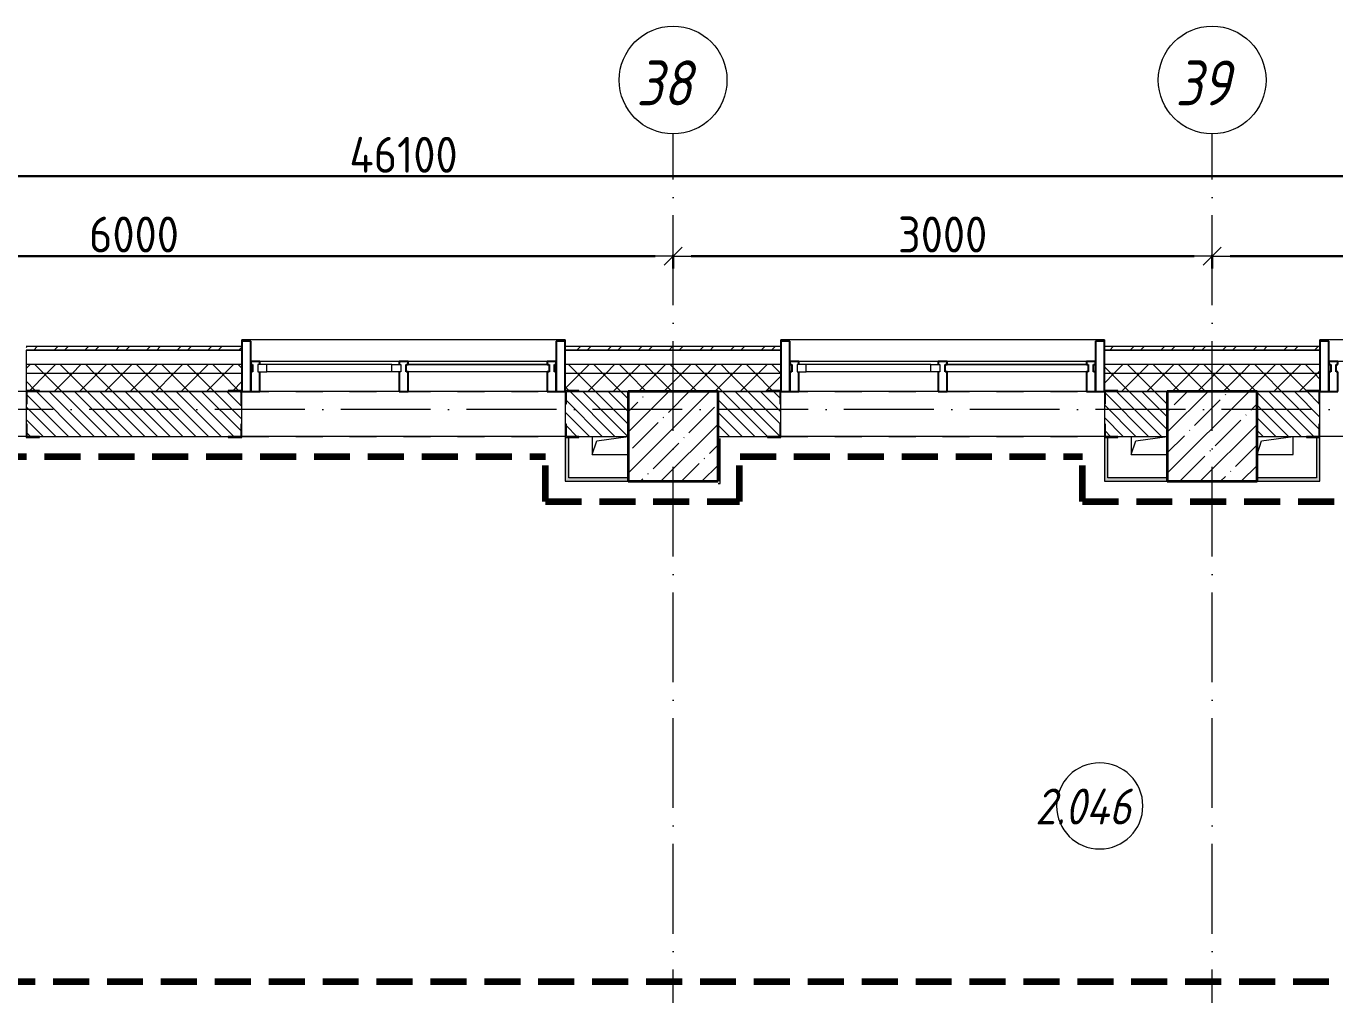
# Model space of a CAD drawing. Header units: millimetres. Extents: x -12989 to 629078, y -109036 to 555275.
# Drawn here: x 39280 to 46562, y -98275 to -92881 of the extents above; entities that cross this region are included whole.
import ezdxf

# ---------------------------------------------------------------- set-up
doc = ezdxf.new("R2010")
doc.units = ezdxf.units.MM
for name, pattern in [('50_200_ШТРИХ_1Т_ш5_п1_п1_', [700, 500, -100, 0, -100]), ('Штрих короткий', [300, 150, -150]), ('Штриховая _2 мм - 1 мм_', [300, 200, -100])]:
    doc.linetypes.add(name, pattern=pattern)
for name, color, linetype, lineweight in [('4 -стяжа', 7, 'Continuous', 30), ('Импосты витража', 7, 'Continuous', 9), ('Импосты витража-1', 7, 'Continuous', 25), ('Каркас_Импост', 7, 'Continuous', 13), ('Каркас_Импост-1', 7, 'Continuous', 9), ('Марки помещений', 7, 'Continuous', 9), ('Несущие колонны', 7, 'Continuous', 9), ('Несущие колонны-1', 7, 'Continuous', 35), ('Обобщенные модели', 7, 'Continuous', 9), ('Общие ребра', 7, 'Continuous', 9), ('Окна', 7, 'Continuous', 9), ('Оси', 7, 'Continuous', 9), ('Оси-1', 7, 'Continuous', 20), ('Оси-2', 7, '50_200_ШТРИХ_1Т_ш5_п1_п1_', 9), ('Остекление-1', 7, 'Continuous', 9), ('Перемычка-1', 7, 'Штрих короткий', 9), ('Размеры', 7, 'Continuous', 15), ('Стены', 7, 'Continuous', 9), ('Стены-1', 7, 'Continuous', 13), ('Штриховка разреза-1', 7, 'Continuous', 9)]:
    doc.layers.add(name, color=color, linetype=linetype, lineweight=lineweight)
doc.layers.add('СТ-1_1', color=7, linetype='Штриховая _2 мм - 1 мм_', lineweight=90, true_color=0x888888)
doc.layers.add('Штриховка разреза-3', color=7, linetype='Continuous', lineweight=9, true_color=0x0080ff)
doc.layers.get('4 -стяжа').off()
doc.styles.add('ISOCPEUR_I_1', font='isocpeui.ttf', dxfattribs={"width": 0.85, "height": 2.5})
doc.styles.add('ISOCPEUR_I_2', font='isocpeui.ttf', dxfattribs={"width": 0.85, "height": 2.3})
doc.styles.add('СПДС', font='isocpeur.ttf', dxfattribs={"width": 0.9})
doc.dimstyles.new('Размера А3', dxfattribs={"dimtxt": 200, "dimasz": 100, "dimexe": 70, "dimexo": 100, "dimgap": 20, "dimtad": 1, "dimdec": 0, "dimrnd": 10, "dimzin": 0, "dimdsep": 46, "dimtxsty": 'СПДС', "dimblk": 'ARROWHEAD_6', "dimcen": 1, "dimclrd": 256, "dimclre": 256, "dimclrt": 256, "dimazin": 0, "dimtfac": 1, "dimtdec": 0, "dimtmove": 2, "dimatfit": 3, "dimfxl": 1, "dimtolj": 1, "dimtzin": 0, "dimarcsym": 0})
pattern_1 = [(45, (0, 0), (-70.71068, 70.71068), []), (135, (0, 0), (-70.71068, -70.71068), [])]
pattern_2 = [(135, (0, 0), (-35.35534, -35.35534), [])]

# ---------------------------------------------------------------- blocks, each defined once
blk = doc.blocks.new('Ось сетки - Круг_Ø6_00__ISO-2_5_0_9K_-16731441-АИ2_02_План отделки стен 2-го этажа _Часть 2_')
at = {"layer": 'Оси-1'}
blk.add_circle((0, 0), 3, dxfattribs=at)
blk = doc.blocks.new('ARROWHEAD_6')
at = {"color": 0, "linetype": 'Continuous'}
for p, q in [((0, 0), (-1, 0)), ((-0.5, -0.5), (0.5, 0.5))]:
    blk.add_line(p, q, dxfattribs=at)
blk = doc.blocks.new('*D639')
at = {"layer": 'Defpoints', "color": 0, "transparency": 16777216}
for p in [(36879.9, -94054.7), (42879.9, -94054.7), (42879.9, -94160.8)]:
    blk.add_point(p, dxfattribs=at)
at = {"layer": 'Размеры', "lineweight": -2, "transparency": 16777216}
for p, q in [((36879.9, -94154.7), (36879.9, -94230.8)), ((36979.9, -94160.8), (42779.9, -94160.8)), ((42879.9, -94154.7), (42879.9, -94230.8))]:
    blk.add_line(p, q, dxfattribs=at)
at = {"layer": 'Размеры', "lineweight": -2, "transparency": 16777216, "xscale": 100, "yscale": 100, "zscale": 100, "rotation": 180}
blk.add_blockref('ARROWHEAD_6', (36879.9, -94160.8), dxfattribs=at)
at = {"layer": 'Размеры', "lineweight": -2, "transparency": 16777216, "xscale": 100, "yscale": 100, "zscale": 100}
blk.add_blockref('ARROWHEAD_6', (42879.9, -94160.8), dxfattribs=at)
at = {"layer": 'Размеры', "transparency": 16777216, "insert": (39879.9, -94040.8), "char_height": 200, "width": 2.488, "attachment_point": 5, "style": 'СПДС'}
blk.add_mtext('\\A1;6000', dxfattribs=at)
blk = doc.blocks.new('*D640')
at = {"layer": 'Defpoints', "color": 0, "transparency": 16777216}
for p in [(42879.9, -94054.7), (45879.9, -94054.7), (45879.9, -94160.8)]:
    blk.add_point(p, dxfattribs=at)
at = {"layer": 'Размеры', "lineweight": -2, "transparency": 16777216}
for p, q in [((42879.9, -94154.7), (42879.9, -94230.8)), ((42979.9, -94160.8), (45779.9, -94160.8)), ((45879.9, -94154.7), (45879.9, -94230.8))]:
    blk.add_line(p, q, dxfattribs=at)
at = {"layer": 'Размеры', "lineweight": -2, "transparency": 16777216, "xscale": 100, "yscale": 100, "zscale": 100, "rotation": 180}
blk.add_blockref('ARROWHEAD_6', (42879.9, -94160.8), dxfattribs=at)
at = {"layer": 'Размеры', "lineweight": -2, "transparency": 16777216, "xscale": 100, "yscale": 100, "zscale": 100}
blk.add_blockref('ARROWHEAD_6', (45879.9, -94160.8), dxfattribs=at)
at = {"layer": 'Размеры', "transparency": 16777216, "insert": (44379.9, -94040.8), "char_height": 200, "width": 2.488, "attachment_point": 5, "style": 'СПДС'}
blk.add_mtext('\\A1;3000', dxfattribs=at)
blk = doc.blocks.new('*D641')
at = {"layer": 'Defpoints', "color": 0, "transparency": 16777216}
for p in [(45879.9, -94054.7), (51879.9, -94054.7), (51879.9, -94160.8)]:
    blk.add_point(p, dxfattribs=at)
at = {"layer": 'Размеры', "lineweight": -2, "transparency": 16777216}
for p, q in [((45879.9, -94154.7), (45879.9, -94230.8)), ((45979.9, -94160.8), (51779.9, -94160.8)), ((51879.9, -94154.7), (51879.9, -94230.8))]:
    blk.add_line(p, q, dxfattribs=at)
at = {"layer": 'Размеры', "lineweight": -2, "transparency": 16777216, "xscale": 100, "yscale": 100, "zscale": 100, "rotation": 180}
blk.add_blockref('ARROWHEAD_6', (45879.9, -94160.8), dxfattribs=at)
at = {"layer": 'Размеры', "lineweight": -2, "transparency": 16777216, "xscale": 100, "yscale": 100, "zscale": 100}
blk.add_blockref('ARROWHEAD_6', (51879.9, -94160.8), dxfattribs=at)
at = {"layer": 'Размеры', "transparency": 16777216, "insert": (48879.9, -94040.8), "char_height": 200, "width": 2.488, "attachment_point": 5, "style": 'СПДС'}
blk.add_mtext('\\A1;6000', dxfattribs=at)
blk = doc.blocks.new('*D646')
at = {"layer": 'Defpoints', "color": 0, "transparency": 16777216}
for p in [(18329.9, -93610.9), (64429.9, -93716.9), (64429.9, -94750.6)]:
    blk.add_point(p, dxfattribs=at)
at = {"layer": 'Размеры', "lineweight": -2, "transparency": 16777216}
for p, q in [((64429.9, -94650.6), (64429.9, -93646.9)), ((18329.9, -93710.9), (18329.9, -93786.9)), ((18429.9, -93716.9), (64329.9, -93716.9))]:
    blk.add_line(p, q, dxfattribs=at)
at = {"layer": 'Размеры', "lineweight": -2, "transparency": 16777216, "xscale": 100, "yscale": 100, "zscale": 100, "rotation": 180}
blk.add_blockref('ARROWHEAD_6', (18329.9, -93716.9), dxfattribs=at)
at = {"layer": 'Размеры', "lineweight": -2, "transparency": 16777216, "xscale": 100, "yscale": 100, "zscale": 100}
blk.add_blockref('ARROWHEAD_6', (64429.9, -93716.9), dxfattribs=at)
at = {"layer": 'Размеры', "transparency": 16777216, "insert": (41379.9, -93596.9), "char_height": 200, "width": 2.997, "attachment_point": 5, "style": 'СПДС'}
blk.add_mtext('\\A1;46100', dxfattribs=at)
blk = doc.blocks.new('BSC_Колонна _Прямоугольная - 500х500-V128-АИ2_02_План отделки стен 2-го этажа _Часть 2_')
at = {"layer": 'Несущие колонны'}
h = blk.add_hatch(dxfattribs=at)
h.set_pattern_fill('FP_127', color=256, style=0, pattern_type=2)
h.set_pattern_definition([(45, (-55950, -11050), (-114.04925, 114.04925), []), (45, (-55835.95, -11050), (-114.04925, 114.04925), [201.613, -40.323, 3.353, -36.97])])
h.paths.add_polyline_path([(-250, -250), (250, -250), (250, 250), (-250, 250)], flags=0)
at = {"layer": 'Несущие колонны-1'}
for p, q in [((250, 250), (-250, 250)), ((-250, 250), (-250, -250)), ((250, -250), (250, 250)), ((-250, -250), (250, -250))]:
    blk.add_line(p, q, dxfattribs=at)
blk = doc.blocks.new('Проем_Дверь_Прямоугольный - 1800х2700h_оконные проемы-25805030-АИ2_02_План отделки стен 2-го этажа _Часть 2_')
at = {"layer": 'Перемычка-1'}
for p, q in [((900, 125), (-900, 125)), ((900, -125), (-900, -125))]:
    blk.add_line(p, q, dxfattribs=at)
blk = doc.blocks.new('PNS_Панель прямоугольная2 - Нр_Стекло - 40мм-26243474-АИ2_02_План отделки стен 2-го этажа _Часть 2_')
at = {"layer": 'Каркас_Импост'}
for p, q in [((-397.5, 0), (-397.5, 40)), ((-397.5, 40), (-347.5, 40)), ((-347.5, 40), (-347.5, 0)), ((397.5, 40), (347.5, 40)), ((347.5, 40), (347.5, 0)), ((397.5, 0), (397.5, 40)), ((-347.5, 0), (-397.5, 0)), ((347.5, 0), (397.5, 0))]:
    blk.add_line(p, q, dxfattribs=at)
at = {"layer": 'Каркас_Импост-1'}
for p, q in [((-347.5, 40), (347.5, 40)), ((-347.5, 0), (347.5, 0))]:
    blk.add_line(p, q, dxfattribs=at)
blk = doc.blocks.new('Прямоугольный импост - Импост структурный с накладкой - 150мм-25647633-АИ2_02_План отделки стен 2-го этажа _Часть 2_')
at = {"layer": 'Импосты витража-1'}
for p, q in [((-25, 0), (-25, 17)), ((-25, 17), (25, 17)), ((-15, 0), (-25, 0)), ((-15, -40), (-15, 0)), ((25, 17), (25, 0)), ((-25, -150), (-25, -40)), ((-25, -40), (-15, -40)), ((25, -40), (25, -150)), ((25, -150), (-25, -150))]:
    blk.add_line(p, q, dxfattribs=at)
blk = doc.blocks.new('Прямоугольный импост - Импост структурный с накладкой - 150мм-25647642-АИ2_02_План отделки стен 2-го этажа _Часть 2_')
at = {"layer": 'Импосты витража'}
for p, q in [((42475, -100), (43250, -100)), ((42475, -267), (43250, -267))]:
    blk.add_line(p, q, dxfattribs=at)
blk = doc.blocks.new('Прямоугольный импост - Импост структурный с накладкой - 150мм-V150-АИ2_02_План отделки стен 2-го этажа _Часть 2_')
at = {"layer": 'Импосты витража-1'}
for p, q in [((-25, 0), (-25, 17)), ((-25, 17), (25, 17)), ((25, 0), (15, 0)), ((15, 0), (15, -40)), ((25, 17), (25, 0)), ((-25, -150), (-25, -40)), ((15, -40), (25, -40)), ((25, -40), (25, -150)), ((25, -150), (-25, -150))]:
    blk.add_line(p, q, dxfattribs=at)
blk = doc.blocks.new('PNS_Панель прямоугольная1 - Нр_Стекло - 40мм-25259299-АИ2_02_План отделки стен 2-го этажа _Часть 2_')
at = {"layer": 'Остекление-1'}
for p, q in [((-387.5, 40), (387.5, 40)), ((-397.5, 0), (397.5, 0)), ((387.5, 0), (-387.5, 0))]:
    blk.add_line(p, q, dxfattribs=at)
blk = doc.blocks.new('Прямоугольный импост - Импост структурный с накладкой - 150мм-25647644-АИ2_02_План отделки стен 2-го этажа _Часть 2_')
at = {"layer": 'Импосты витража-1'}
for p, q in [((-25, 0), (-25, 17)), ((-25, 17), (25, 17)), ((-15, 0), (-25, 0)), ((-15, -40), (-15, 0)), ((25, 0), (15, 0)), ((15, 0), (15, -40)), ((25, 17), (25, 0)), ((-25, -150), (-25, -40)), ((-25, -40), (-15, -40)), ((15, -40), (25, -40)), ((25, -40), (25, -150)), ((25, -150), (-25, -150))]:
    blk.add_line(p, q, dxfattribs=at)
blk = doc.blocks.new('Прямоугольный импост - Откос НВФ_50х280 мм-25993834-АИ2_02_План отделки стен 2-го этажа _Часть 2_')
at = {"layer": 'Импосты витража-1'}
for p, q in [((-50, 130), (0, 130)), ((-50, -150), (-50, 130)), ((0, 130), (0, -144)), ((0, -150), (-50, -150))]:
    blk.add_line(p, q, dxfattribs=at)
blk = doc.blocks.new('Прямоугольный импост - Откос НВФ_50х280 мм-25993838-АИ2_02_План отделки стен 2-го этажа _Часть 2_')
at = {"layer": 'Импосты витража-1'}
for p, q in [((0, 130), (-50, 130)), ((-50, 130), (-50, -150)), ((0, -144), (0, 130)), ((-50, -150), (0, -150))]:
    blk.add_line(p, q, dxfattribs=at)
blk = doc.blocks.new('Прямоугольный импост - Импост структурный с накладкой - 150мм-25651501-АИ2_02_План отделки стен 2-го этажа _Часть 2_')
at = {"layer": 'Импосты витража-1'}
for p, q in [((-25, 0), (-25, 17)), ((-25, 17), (25, 17)), ((-15, 0), (-25, 0)), ((-15, -40), (-15, 0)), ((25, 0), (15, 0)), ((15, 0), (15, -40)), ((25, 17), (25, 0)), ((-25, -150), (-25, -40)), ((-25, -40), (-15, -40)), ((15, -40), (25, -40)), ((25, -40), (25, -150)), ((25, -150), (-25, -150))]:
    blk.add_line(p, q, dxfattribs=at)
blk = doc.blocks.new('Прямоугольный импост - Откос НВФ_50х280 мм-25995271-АИ2_02_План отделки стен 2-го этажа _Часть 2_')
at = {"layer": 'Импосты витража-1'}
for p, q in [((-50, 130), (0, 130)), ((-50, -150), (-50, 130)), ((0, 130), (0, -144)), ((0, -150), (-50, -150))]:
    blk.add_line(p, q, dxfattribs=at)
blk = doc.blocks.new('Фахверк_СКБ_Уголок - 250_2700-27497298-АИ2_02_План отделки стен 2-го этажа _Часть 2_')
at = {"layer": 'Обобщенные модели'}
for p, q in [((200, 181), (125, 181)), ((125, 181), (125, 106)), ((131, 106), (131, 175)), ((131, 175), (200, 175)), ((200, 175), (200, 181)), ((125, 106), (131, 106)), ((131, -6), (125, -6)), ((125, -6), (125, -81)), ((131, -75), (131, -6)), ((125, -81), (200, -81)), ((200, -75), (131, -75)), ((200, -81), (200, -75))]:
    blk.add_line(p, q, dxfattribs=at)
blk = doc.blocks.new('AR_Отверстие прямоугольное _в плите_ - AR_Отверстие прямоугольное _в плите_-V208-АИ2_02_План отделки стен 2-го этажа _Часть 2_')
at = {"layer": 'Обобщенные модели'}
for p, q in [((-100, 50), (-100, -50)), ((-100, -50), (-75, 25)), ((-75, 25), (100, 50)), ((-100, -50), (100, -50))]:
    blk.add_line(p, q, dxfattribs=at)
blk = doc.blocks.new('AR_Отверстие прямоугольное _в плите_ - AR_Отверстие прямоугольное _в плите_-V209-АИ2_02_План отделки стен 2-го этажа _Часть 2_')
at = {"layer": 'Обобщенные модели'}
for p, q in [((-100, -50), (-75, 25)), ((-75, 25), (100, 50)), ((100, -50), (100, 50)), ((-100, -50), (100, -50))]:
    blk.add_line(p, q, dxfattribs=at)
blk = doc.blocks.new('Отлив_СКБ - Отлив витража_120_НВФ-31885689-АИ2_02_План отделки стен 2-го этажа _Часть 2_')
at = {"layer": 'Окна'}
for p, q in [((0, 113), (0, 120)), ((1800, 120), (0, 120)), ((1800, 120), (1800, 113)), ((50, 2), (1750, 2))]:
    blk.add_line(p, q, dxfattribs=at)
blk = doc.blocks.new('0125-Р-ОО-Ш2-АР-о_23_10_2024_rvt-1-АИ2_02_План отделки стен 2-го этажа _Часть 2_')
at = {"layer": 'Несущие колонны'}
h = blk.add_hatch(dxfattribs=at)
h.set_pattern_fill('FP_1', color=256, style=0, pattern_type=2)
h.set_pattern_definition([(45, (0, 0), (-114.04925, 114.04925), []), (45, (114.05, 0), (-114.04925, 114.04925), [201.612, -40.322, 3.353, -36.97])])
h.paths.add_polyline_path([(52806.7, 10800), (53200, 10800), (53200, 11300), (52700, 11300), (52700, 10800)], flags=0)
at = {"layer": 'Штриховка разреза-1'}
h = blk.add_hatch(dxfattribs=at)
h.set_pattern_fill('FP_80', color=256, style=0, pattern_type=2)
h.set_pattern_definition([(45, (0, 0), (-85.53659, 85.53659), []), (45, (57.02, 0), (-85.53659, 85.53659), [])])
h.paths.add_polyline_path([(74215, 11530), (74215, 11550), (70350, 11550), (70350, 11530), (72378.4, 11530)], flags=0)
h.paths.add_polyline_path([(68550, 11530), (68550, 11550), (67350, 11550), (67350, 11530), (67718.5, 11530)], flags=0)
h.paths.add_polyline_path([(65550, 11530), (65550, 11550), (64350, 11550), (64350, 11530), (64922.5, 11530)], flags=0)
h.paths.add_polyline_path([(62126.6, 11530), (62550, 11530), (62550, 11550), (61350, 11550), (61350, 11530)], flags=0)
h.paths.add_polyline_path([(58350, 11530), (59550, 11530), (59550, 11550), (58350, 11550)], flags=0)
h.paths.add_polyline_path([(56550, 11530), (56550, 11550), (55350, 11550), (55350, 11530), (56534.6, 11530)], flags=0)
h.paths.add_polyline_path([(53550, 11530), (53550, 11550), (52350, 11550), (52350, 11530), (53272.7, 11530)], flags=0)
h.paths.add_polyline_path([(50010.7, 11530), (50550, 11530), (50550, 11550), (49350, 11550), (49350, 11530)], flags=0)
h.paths.add_polyline_path([(47214.7, 11530), (47550, 11530), (47550, 11550), (46350, 11550), (46350, 11530), (46748.7, 11530)], flags=0)
h.paths.add_polyline_path([(44550, 11530), (44550, 11550), (43350, 11550), (43350, 11530), (44418.8, 11530)], flags=0)
h.paths.add_polyline_path([(40690.8, 11530), (41550, 11530), (41550, 11550), (40685, 11550), (40685, 11530)], flags=0)
h = blk.add_hatch(dxfattribs=at)
h.set_pattern_fill('FP_81', color=256, style=0, pattern_type=2)
h.set_pattern_definition(pattern_1)
h.paths.add_polyline_path([(76700, 11400), (76700, 11450), (70350, 11450), (70350, 11400), (76106.4, 11400)], flags=0)
h.paths.add_polyline_path([(67718.5, 11400), (68550, 11400), (68550, 11450), (67350, 11450), (67350, 11400)], flags=0)
h.paths.add_polyline_path([(64350, 11400), (65550, 11400), (65550, 11450), (64350, 11450)], flags=0)
h.paths.add_polyline_path([(61350, 11400), (62550, 11400), (62550, 11450), (61350, 11450)], flags=0)
h.paths.add_polyline_path([(59330.6, 11400), (59550, 11400), (59550, 11450), (58350, 11450), (58350, 11400)], flags=0)
h.paths.add_polyline_path([(53550, 11400), (53550, 11450), (52350, 11450), (52350, 11400), (53272.7, 11400)], flags=0)
h.paths.add_polyline_path([(56534.6, 11400), (56550, 11400), (56550, 11450), (55350, 11450), (55350, 11400), (55602.6, 11400)], flags=0)
h.paths.add_polyline_path([(50010.7, 11400), (50550, 11400), (50550, 11450), (49350, 11450), (49350, 11400)], flags=0)
h.paths.add_polyline_path([(47550, 11400), (47550, 11450), (46350, 11450), (46350, 11400), (47214.7, 11400)], flags=0)
h.paths.add_polyline_path([(44418.8, 11400), (44550, 11400), (44550, 11450), (43350, 11450), (43350, 11400), (43486.8, 11400)], flags=0)
h.paths.add_polyline_path([(41156.8, 11400), (41550, 11400), (41550, 11450), (40150, 11450), (40150, 11400), (40690.8, 11400)], flags=0)
h.paths.add_polyline_path([(38350, 11400), (38350, 11450), (37150, 11450), (37150, 11400), (37894.8, 11400)], flags=0)
h.paths.add_polyline_path([(29350, 11400), (29350, 11450), (26180, 11450), (26180, 11400), (29040.9, 11400)], flags=0)
h = blk.add_hatch(dxfattribs=at)
h.set_pattern_fill('FP_81', color=256, style=0, pattern_type=2)
h.set_pattern_definition(pattern_1)
h.paths.add_polyline_path([(74200, 11300), (76700, 11300), (76700, 11400), (70350, 11400), (70350, 11306), (70425, 11306), (70425, 11300), (73700, 11300)], flags=0)
h.paths.add_polyline_path([(68475, 11300), (68475, 11306), (68550, 11306), (68550, 11400), (67350, 11400), (67350, 11306), (67425, 11306), (67425, 11300), (67718.5, 11300)], flags=0)
h.paths.add_polyline_path([(65200, 11300), (65475, 11300), (65475, 11306), (65550, 11306), (65550, 11400), (64350, 11400), (64350, 11306), (64425, 11306), (64425, 11300), (64922.5, 11300)], flags=0)
h.paths.add_polyline_path([(62126.6, 11300), (62475, 11300), (62475, 11306), (62550, 11306), (62550, 11400), (61350, 11400), (61350, 11306), (61425, 11306), (61425, 11300), (61700, 11300)], flags=0)
h.paths.add_polyline_path([(58425, 11300), (59475, 11300), (59475, 11306), (59550, 11306), (59550, 11400), (58350, 11400), (58350, 11306), (58425, 11306)], flags=0)
h.paths.add_polyline_path([(55700, 11300), (56475, 11300), (56475, 11306), (56550, 11306), (56550, 11400), (55350, 11400), (55350, 11306), (55425, 11306), (55425, 11300), (55602.6, 11300)], flags=0)
h.paths.add_polyline_path([(52806.7, 11300), (53475, 11300), (53475, 11306), (53550, 11306), (53550, 11400), (52350, 11400), (52350, 11306), (52425, 11306), (52425, 11300), (52700, 11300)], flags=0)
h.paths.add_polyline_path([(50010.7, 11300), (50475, 11300), (50475, 11306), (50550, 11306), (50550, 11400), (49350, 11400), (49350, 11306), (49425, 11306), (49425, 11300)], flags=0)
h.paths.add_polyline_path([(47200, 11300), (47475, 11300), (47475, 11306), (47550, 11306), (47550, 11400), (46350, 11400), (46350, 11306), (46425, 11306), (46425, 11300), (46748.7, 11300)], flags=0)
h.paths.add_polyline_path([(44475, 11300), (44475, 11306), (44550, 11306), (44550, 11400), (43350, 11400), (43350, 11306), (43425, 11306), (43425, 11300), (44418.8, 11300)], flags=0)
h.paths.add_polyline_path([(41475, 11300), (41475, 11306), (41550, 11306), (41550, 11400), (40150, 11400), (40150, 11300), (41200, 11300)], flags=0)
h.paths.add_polyline_path([(38275, 11300), (38275, 11306), (38350, 11306), (38350, 11400), (37150, 11400), (37150, 11300), (37894.8, 11300)], flags=0)
h.paths.add_polyline_path([(29275, 11300), (29275, 11306), (29350, 11306), (29350, 11400), (26180, 11400), (26180, 11300), (29040.9, 11300)], flags=0)
h = blk.add_hatch(dxfattribs=at)
h.set_pattern_fill('FP_2', color=256, style=0, pattern_type=2)
h.set_pattern_definition(pattern_2)
h.paths.add_polyline_path([(52356, 11050), (52700, 11050), (52700, 11300), (52356, 11300), (52356, 11231), (52350, 11231), (52350, 11119), (52356, 11119), (52356, 11054.3)], flags=0)
h.paths.add_polyline_path([(49356, 11050), (50544, 11050), (50544, 11119), (50550, 11119), (50550, 11231), (50544, 11231), (50544, 11300), (49356, 11300), (49356, 11231), (49350, 11231), (49350, 11119), (49356, 11119), (49356, 11051.2)], flags=0)
h.paths.add_polyline_path([(47200, 11050), (47544, 11050), (47544, 11119), (47550, 11119), (47550, 11231), (47544, 11231), (47544, 11300), (47200, 11300)], flags=0)
h = blk.add_hatch(dxfattribs=at)
h.set_pattern_fill('FP_2', color=256, style=0, pattern_type=2)
h.set_pattern_definition(pattern_2)
h.paths.add_polyline_path([(55356, 11050), (55700, 11050), (55700, 11300), (55356, 11300), (55356, 11231), (55350, 11231), (55350, 11119), (55356, 11119), (55356, 11054.3)], flags=0)
h.paths.add_polyline_path([(53272.7, 11050), (53544, 11050), (53544, 11119), (53550, 11119), (53550, 11231), (53544, 11231), (53544, 11300), (53200, 11300), (53200, 11050)], flags=0)
h = blk.add_hatch(dxfattribs=at)
h.set_pattern_fill('FP_2', color=256, style=0, pattern_type=2)
h.set_pattern_definition(pattern_2)
h.paths.add_polyline_path([(61356, 11050), (61700, 11050), (61700, 11300), (61356, 11300), (61356, 11231), (61350, 11231), (61350, 11119), (61356, 11119), (61356, 11054.3)], flags=0)
h.paths.add_polyline_path([(59475, 11050), (59544, 11050), (59544, 11119), (59550, 11119), (59550, 11231), (59544, 11231), (59544, 11300), (58356, 11300), (58356, 11231), (58350, 11231), (58350, 11119), (58356, 11119), (58356, 11050), (59330.6, 11050)], flags=0)
h.paths.add_polyline_path([(56534.6, 11050), (56544, 11050), (56544, 11119), (56550, 11119), (56550, 11231), (56544, 11231), (56544, 11300), (56200, 11300), (56200, 11050), (56475, 11050)], flags=0)
at = {"layer": 'Несущие колонны-1'}
for p, q in [((53200, 11300), (52700, 11300)), ((52700, 11300), (52700, 10800)), ((53200, 10800), (53200, 11300)), ((52700, 10800), (53200, 10800))]:
    blk.add_line(p, q, dxfattribs=at)
at = {"layer": 'Общие ребра'}
for p, q in [((50550, 11450), (49350, 11450)), ((53550, 11450), (52350, 11450)), ((56550, 11450), (55350, 11450)), ((50550, 11400), (49350, 11400)), ((53550, 11400), (52350, 11400)), ((56550, 11400), (55350, 11400)), ((49425, 11300), (50475, 11300)), ((50475, 11300), (49425, 11300)), ((52425, 11300), (52700, 11300)), ((52700, 11300), (52425, 11300)), ((53200, 11300), (53475, 11300)), ((53475, 11300), (53200, 11300)), ((55425, 11300), (55700, 11300)), ((55700, 11300), (55425, 11300)), ((56200, 11300), (56475, 11300)), ((56475, 11300), (56200, 11300))]:
    blk.add_line(p, q, dxfattribs=at)
at = {"layer": 'Стены'}
for p, q in [((49350, 11050), (47550, 11050)), ((52350, 11050), (50550, 11050)), ((55350, 11050), (53550, 11050)), ((58350, 11050), (56550, 11050))]:
    blk.add_line(p, q, dxfattribs=at)
at = {"layer": 'Стены-1'}
for p, q in [((50550, 11550), (49350, 11550)), ((50550, 11530), (49350, 11530)), ((49350, 11530), (49350, 11306)), ((49350, 11530), (50550, 11530)), ((50550, 11530), (50550, 11550)), ((50550, 11306), (50550, 11530)), ((53550, 11550), (52350, 11550)), ((52350, 11550), (52350, 11530)), ((53550, 11530), (52350, 11530)), ((52350, 11530), (52350, 11306)), ((52350, 11530), (53550, 11530)), ((53550, 11530), (53550, 11550)), ((53550, 11306), (53550, 11530)), ((56550, 11550), (55350, 11550)), ((55350, 11550), (55350, 11530)), ((56550, 11530), (55350, 11530)), ((55350, 11530), (55350, 11306)), ((55350, 11530), (56550, 11530)), ((56550, 11530), (56550, 11550)), ((56550, 11306), (56550, 11530)), ((52700, 11300), (53200, 11300)), ((52700, 11050), (52700, 11300)), ((53200, 11300), (53200, 11050)), ((49350, 11231), (49350, 11119)), ((50550, 11119), (50550, 11231)), ((52350, 11231), (52350, 11119)), ((53550, 11119), (53550, 11231)), ((55350, 11231), (55350, 11119)), ((56550, 11119), (56550, 11231)), ((49425, 11050), (50475, 11050)), ((52425, 11050), (52700, 11050)), ((53200, 11050), (53475, 11050)), ((55425, 11050), (55700, 11050)), ((56200, 11050), (56475, 11050))]:
    blk.add_line(p, q, dxfattribs=at)
for name, p in [('Отлив_СКБ - Отлив витража_120_НВФ-31885689-АИ2_02_План отделки стен 2-го этажа _Часть 2_', (50550, 11467)), ('Прямоугольный импост - Откос НВФ_50х280 мм-25993838-АИ2_02_План отделки стен 2-го этажа _Часть 2_', (52350, 11450)), ('Отлив_СКБ - Отлив витража_120_НВФ-31885689-АИ2_02_План отделки стен 2-го этажа _Часть 2_', (53550, 11467)), ('Прямоугольный импост - Откос НВФ_50х280 мм-25993838-АИ2_02_План отделки стен 2-го этажа _Часть 2_', (55350, 11450)), ('Отлив_СКБ - Отлив витража_120_НВФ-31885689-АИ2_02_План отделки стен 2-го этажа _Часть 2_', (56550, 11467)), ('Проем_Дверь_Прямоугольный - 1800х2700h_оконные проемы-25805030-АИ2_02_План отделки стен 2-го этажа _Часть 2_', (48450, 11175)), ('Фахверк_СКБ_Уголок - 250_2700-27497298-АИ2_02_План отделки стен 2-го этажа _Часть 2_', (49225, 11125)), ('Фахверк_СКБ_Уголок - 250_2700-27497298-АИ2_02_План отделки стен 2-го этажа _Часть 2_', (52225, 11125)), ('Фахверк_СКБ_Уголок - 250_2700-27497298-АИ2_02_План отделки стен 2-го этажа _Часть 2_', (55225, 11125)), ('BSC_Колонна _Прямоугольная - 500х500-V128-АИ2_02_План отделки стен 2-го этажа _Часть 2_', (55950, 11050)), ('Проем_Дверь_Прямоугольный - 1800х2700h_оконные проемы-25805030-АИ2_02_План отделки стен 2-го этажа _Часть 2_', (57450, 11175)), ('AR_Отверстие прямоугольное _в плите_ - AR_Отверстие прямоугольное _в плите_-V208-АИ2_02_План отделки стен 2-го этажа _Часть 2_', (52600, 11000)), ('AR_Отверстие прямоугольное _в плите_ - AR_Отверстие прямоугольное _в плите_-V208-АИ2_02_План отделки стен 2-го этажа _Часть 2_', (55600, 11000)), ('AR_Отверстие прямоугольное _в плите_ - AR_Отверстие прямоугольное _в плите_-V209-АИ2_02_План отделки стен 2-го этажа _Часть 2_', (56300, 11000))]:
    blk.add_blockref(name, p)
at = {"extrusion": (0, 0, -1)}
for name, p in [('Прямоугольный импост - Откос НВФ_50х280 мм-25993834-АИ2_02_План отделки стен 2-го этажа _Часть 2_', (-50550, 11450)), ('Прямоугольный импост - Откос НВФ_50х280 мм-25993834-АИ2_02_План отделки стен 2-го этажа _Часть 2_', (-53550, 11450)), ('Прямоугольный импост - Откос НВФ_50х280 мм-25995271-АИ2_02_План отделки стен 2-го этажа _Часть 2_', (-56550, 11450)), ('Прямоугольный импост - Импост структурный с накладкой - 150мм-V150-АИ2_02_План отделки стен 2-го этажа _Часть 2_', (-50625, 11450)), ('Прямоугольный импост - Импост структурный с накладкой - 150мм-25647633-АИ2_02_План отделки стен 2-го этажа _Часть 2_', (-51450, 11450)), ('Прямоугольный импост - Импост структурный с накладкой - 150мм-25647644-АИ2_02_План отделки стен 2-го этажа _Часть 2_', (-52275, 11450)), ('Прямоугольный импост - Импост структурный с накладкой - 150мм-V150-АИ2_02_План отделки стен 2-го этажа _Часть 2_', (-53625, 11450)), ('Прямоугольный импост - Импост структурный с накладкой - 150мм-25647633-АИ2_02_План отделки стен 2-го этажа _Часть 2_', (-54450, 11450)), ('Прямоугольный импост - Импост структурный с накладкой - 150мм-25647644-АИ2_02_План отделки стен 2-го этажа _Часть 2_', (-55275, 11450)), ('Прямоугольный импост - Импост структурный с накладкой - 150мм-25651501-АИ2_02_План отделки стен 2-го этажа _Часть 2_', (-56625, 11450))]:
    blk.add_blockref(name, p, dxfattribs=at)
at = {"rotation": 180}
for name, p in [('PNS_Панель прямоугольная2 - Нр_Стекло - 40мм-26243474-АИ2_02_План отделки стен 2-го этажа _Часть 2_', (51037.5, 11450)), ('Прямоугольный импост - Импост структурный с накладкой - 150мм-25647642-АИ2_02_План отделки стен 2-го этажа _Часть 2_', (93900, 11200)), ('PNS_Панель прямоугольная1 - Нр_Стекло - 40мм-25259299-АИ2_02_План отделки стен 2-го этажа _Часть 2_', (51862.5, 11450)), ('Прямоугольный импост - Импост структурный с накладкой - 150мм-25647642-АИ2_02_План отделки стен 2-го этажа _Часть 2_', (94725, 11200)), ('PNS_Панель прямоугольная2 - Нр_Стекло - 40мм-26243474-АИ2_02_План отделки стен 2-го этажа _Часть 2_', (54037.5, 11450)), ('Прямоугольный импост - Импост структурный с накладкой - 150мм-25647642-АИ2_02_План отделки стен 2-го этажа _Часть 2_', (96900, 11200)), ('PNS_Панель прямоугольная1 - Нр_Стекло - 40мм-25259299-АИ2_02_План отделки стен 2-го этажа _Часть 2_', (54862.5, 11450)), ('Прямоугольный импост - Импост структурный с накладкой - 150мм-25647642-АИ2_02_План отделки стен 2-го этажа _Часть 2_', (97725, 11200)), ('Фахверк_СКБ_Уголок - 250_2700-27497298-АИ2_02_План отделки стен 2-го этажа _Часть 2_', (50675, 11225)), ('Проем_Дверь_Прямоугольный - 1800х2700h_оконные проемы-25805030-АИ2_02_План отделки стен 2-го этажа _Часть 2_', (51450, 11175)), ('Фахверк_СКБ_Уголок - 250_2700-27497298-АИ2_02_План отделки стен 2-го этажа _Часть 2_', (53675, 11225)), ('Проем_Дверь_Прямоугольный - 1800х2700h_оконные проемы-25805030-АИ2_02_План отделки стен 2-го этажа _Часть 2_', (54450, 11175)), ('Фахверк_СКБ_Уголок - 250_2700-27497298-АИ2_02_План отделки стен 2-го этажа _Часть 2_', (56675, 11225))]:
    blk.add_blockref(name, p, dxfattribs=at)
blk = doc.blocks.new('AI_Марка_Помещение_х1__Общий_E___ISO-2_1K_ - Номер-16210215-АИ2_02_План отделки стен 2-го этажа _Часть 2_')
at = {"layer": 'Марки помещений'}
for start, end in [(360, 180), (180, 360)]:
    blk.add_arc((0.039, 0.312), 2.4, start, end, dxfattribs=at)
blk = doc.blocks.new('2ч2эт')
at = {"layer": 'Штриховка разреза-3'}
for points in [[(42285.9, -95395.3), (42299.9, -95395.3), (42299.9, -95171.3), (42279.9, -95171.3), (42279.9, -95395.3)], [(45285.9, -95395.3), (45299.9, -95395.3), (45299.9, -95171.3), (45279.9, -95171.3), (45279.9, -95395.3)], [(46479.9, -95395.3), (46479.9, -95171.3), (46459.9, -95171.3), (46459.9, -95395.3), (46473.9, -95395.3)], [(42629.9, -95415.3), (42629.9, -95395.3), (42279.9, -95395.3), (42279.9, -95415.3)], [(45629.9, -95415.3), (45629.9, -95395.3), (45279.9, -95395.3), (45279.9, -95415.3), (45532.6, -95415.3)], [(46479.9, -95415.3), (46479.9, -95395.3), (46129.9, -95395.3), (46129.9, -95415.3), (46464.6, -95415.3)]]:
    blk.add_hatch(color=256, dxfattribs=at).paths.add_polyline_path(points, flags=0)
at = {"layer": 'СТ-1_1'}
for p, q in [((37581.9, -95277.3), (42169.9, -95277.3)), ((42169.9, -95527.3), (42169.9, -95277.3)), ((43249.9, -95527.3), (43249.9, -95277.3)), ((43252.8, -95277.3), (45157.9, -95277.3)), ((45157.9, -95527.3), (45157.9, -95277.3)), ((42169.9, -95527.3), (43249.9, -95527.3)), ((45157.9, -95527.3), (46617.9, -95527.3)), ((73829.9, -98203.3), (31069.9, -98203.3))]:
    blk.add_line(p, q, dxfattribs=at)
at = {"layer": 'Стены-1'}
for p, q in [((42279.9, -95171.3), (42279.9, -95415.3)), ((42299.9, -95395.3), (42299.9, -95171.3)), ((43129.9, -95177.3), (43129.9, -95415.3)), ((43141.9, -95427.3), (43141.9, -95177.3)), ((45279.9, -95171.3), (45279.9, -95415.3)), ((45299.9, -95395.3), (45299.9, -95171.3)), ((46459.9, -95171.3), (46459.9, -95395.3)), ((46479.9, -95415.3), (46479.9, -95171.3)), ((42629.9, -95395.3), (42299.9, -95395.3)), ((42629.9, -95415.3), (42629.9, -95395.3)), ((45629.9, -95395.3), (45299.9, -95395.3)), ((46459.9, -95395.3), (46129.9, -95395.3)), ((42279.9, -95415.3), (42629.9, -95415.3)), ((43129.9, -95427.3), (43141.9, -95427.3)), ((45279.9, -95415.3), (45629.9, -95415.3)), ((46129.9, -95415.3), (46479.9, -95415.3))]:
    blk.add_line(p, q, dxfattribs=at)
blk.add_blockref('0125-Р-ОО-Ш2-АР-о_23_10_2024_rvt-1-АИ2_02_План отделки стен 2-го этажа _Часть 2_', (-10070.1, -106215.3))
at = {"layer": 'Марки помещений', "xscale": 99.99999999999993, "yscale": 99.99999999999993, "zscale": 99.99999999999993}
blk.add_blockref('AI_Марка_Помещение_х1__Общий_E___ISO-2_1K_ - Номер-16210215-АИ2_02_План отделки стен 2-го этажа _Часть 2_', (45250.4, -97254), dxfattribs=at)
at = {"layer": 'Марки помещений', "insert": (44894.8, -97126.2), "char_height": 200, "width": 817.721, "attachment_point": 1, "style": 'ISOCPEUR_I_2'}
blk.add_mtext('2.046', dxfattribs=at)
blk = doc.blocks.new('ось2эт')
at = {"layer": 'Оси-2'}
for p, q in [((42879.9, -108435.9), (42879.9, -93480.6)), ((45879.9, -108435.9), (45879.9, -93480.6)), ((96138.3, -95015.3), (-12388.8, -95015.3))]:
    blk.add_line(p, q, dxfattribs=at)
at = {"layer": 'Оси-1', "xscale": 99.99999999999993, "yscale": 99.99999999999993, "zscale": 99.99999999999993}
for p in [(42879.9, -93180.6), (45879.9, -93180.6)]:
    blk.add_blockref('Ось сетки - Круг_Ø6_00__ISO-2_5_0_9K_-16731441-АИ2_02_План отделки стен 2-го этажа _Часть 2_', p, dxfattribs=at)
at = {"layer": 'Оси', "char_height": 250, "width": 404.05, "attachment_point": 1, "style": 'ISOCPEUR_I_1'}
for s, insert in [('38', (42675, -93071.8)), ('39', (45675, -93071.8))]:
    blk.add_mtext(s, dxfattribs=dict(at, insert=insert))
at = {"layer": 'Размеры'}
for base, p1, p2, picture, middle in [((64429.9, -93716.9), (18329.9, -93610.9), (64429.9, -94750.6), '*D646', (41379.9, -93596.9)), ((42879.9, -94160.8), (36879.9, -94054.7), (42879.9, -94054.7), '*D639', (39879.9, -94040.8)), ((45879.9, -94160.8), (42879.9, -94054.7), (45879.9, -94054.7), '*D640', (44379.9, -94040.8)), ((51879.9, -94160.8), (45879.9, -94054.7), (51879.9, -94054.7), '*D641', (48879.9, -94040.8))]:
    dim = blk.add_linear_dim(base=base, p1=p1, p2=p2, dimstyle='Размера А3', dxfattribs=at)
    dim.commit()
    dim.dimension.update_dxf_attribs({"geometry": picture, "text_midpoint": middle})

msp = doc.modelspace()

# ---------------------------------------------------------------- block references
at = {"layer": '4 -стяжа'}
for name in ['ось2эт', '2ч2эт']:
    msp.add_blockref(name, (0, 0), dxfattribs=at)

doc.saveas('drawing.dxf')
